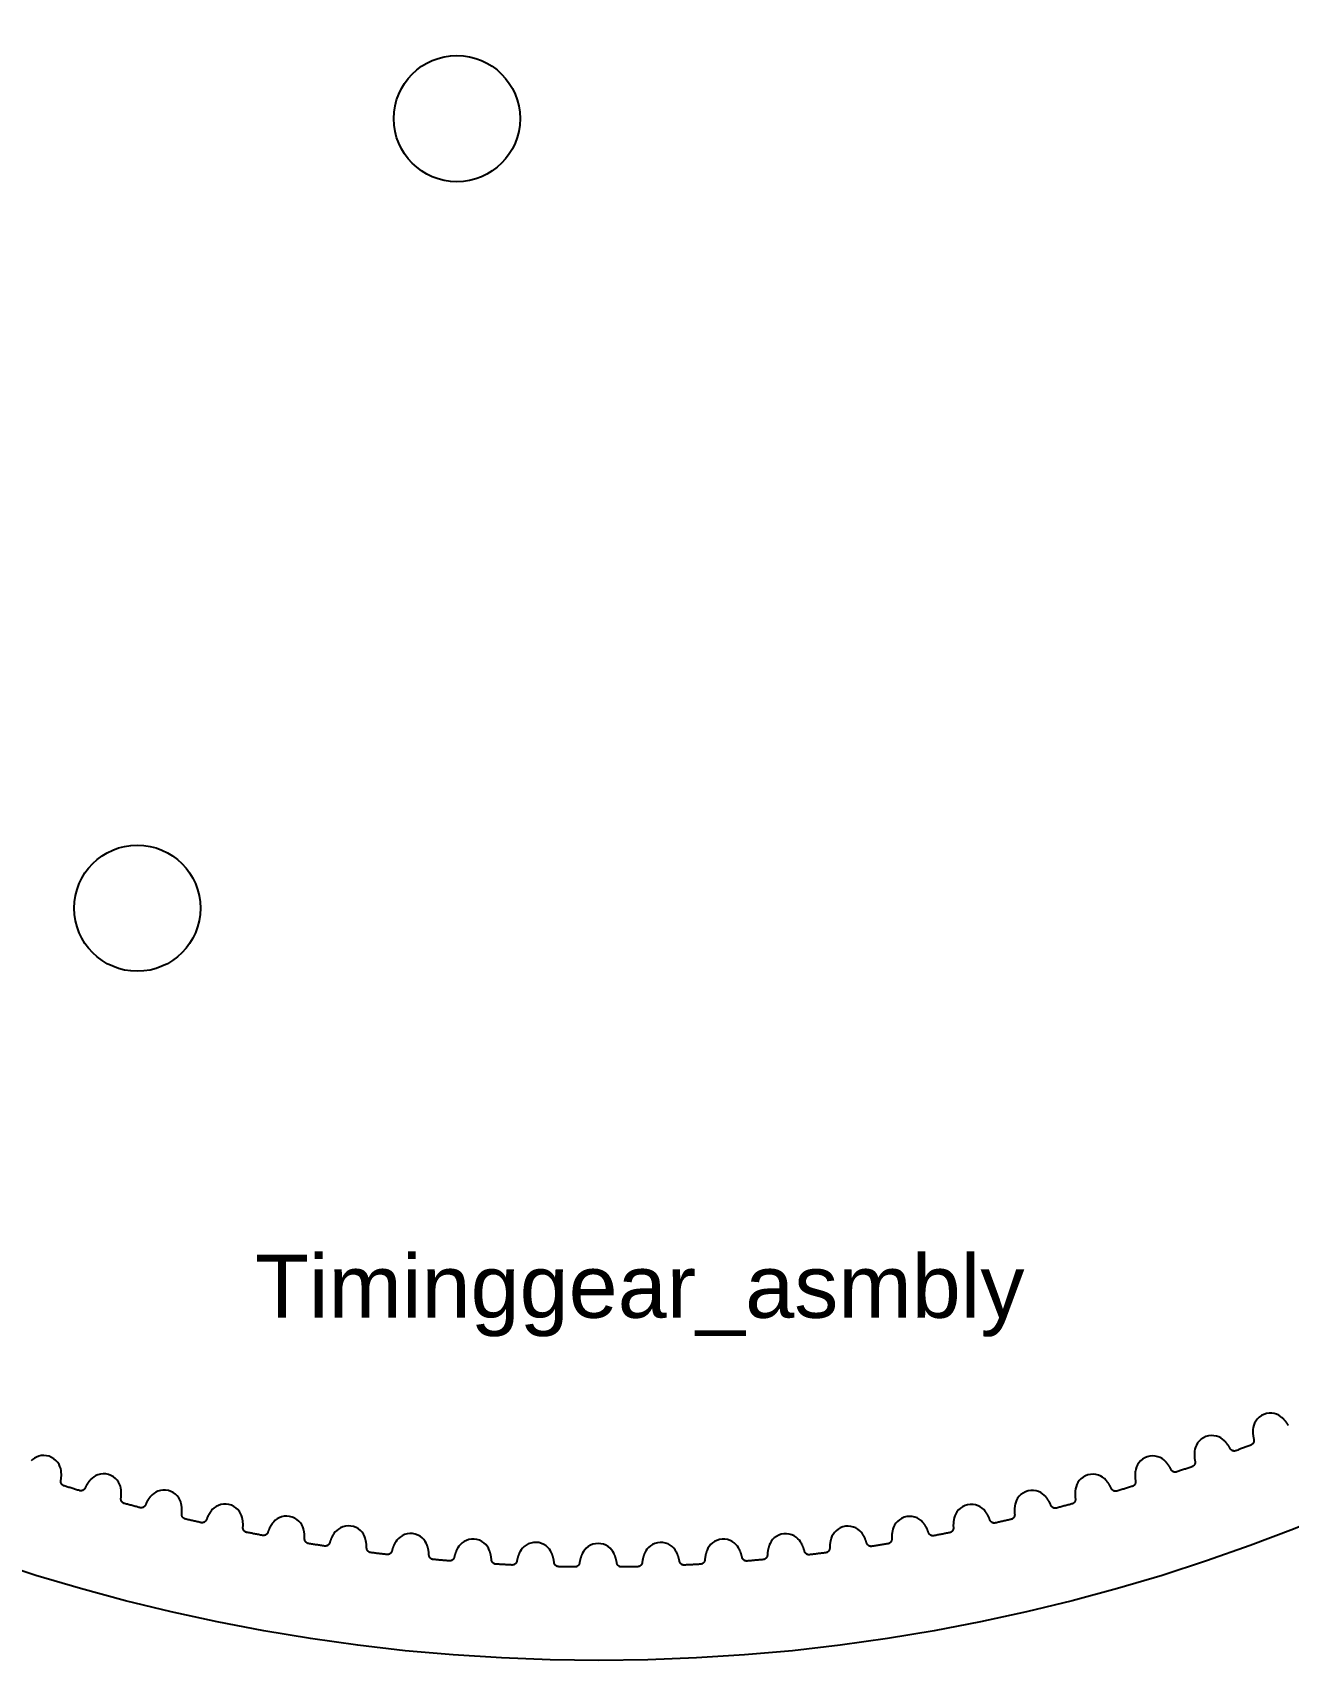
# Model space of a CAD drawing. Extents: x 88 to 208, y 45 to 165.
# Drawn here: x 130.6 to 170.3, y 45 to 96.6 of the extents above; entities that cross this region are included whole.
import ezdxf
from ezdxf.enums import TextEntityAlignment as Align

# ---------------------------------------------------------------- set-up
doc = ezdxf.new("R2010")
doc.units = 0
doc.layers.add('Annotation001', color=7, linetype='CONTINUOUS')
doc.layers.add('View001', color=7, linetype='CONTINUOUS')
doc.styles.get("Standard").update_dxf_attribs({"font": 'arial.ttf'})

msp = doc.modelspace()

# ---------------------------------------------------------------- linework, layer by layer
at = {"layer": 'View001'}
for centre, radius in [((148.5, 105), 60), ((144, 93.8757), 2), ((133.875, 68.8462), 2)]:
    msp.add_circle(centre, radius, dxfattribs=at)
for points, degree, knots in [([(170.144, 52.6956), (170.083, 52.7511), (169.998, 52.8014), (169.895, 52.8247), (169.792, 52.8485), (169.672, 52.842), (169.565, 52.798), (169.457, 52.7551), (169.366, 52.6764), (169.309, 52.5882), (169.25, 52.4998), (169.224, 52.4048), (169.219, 52.3222)], 3, [0, 0, 0, 0, 0.558599, 0.558599, 0.558599, 1.1172, 1.1172, 1.1172, 1.6758, 1.6758, 1.6758, 2.2344, 2.2344, 2.2344, 2.2344]), ([(168.305, 51.9721), (168.246, 52.0297), (168.163, 52.083), (168.061, 52.1098), (167.959, 52.1372), (167.839, 52.1349), (167.73, 52.0947), (167.621, 52.0556), (167.527, 51.9801), (167.467, 51.8939), (167.406, 51.8076), (167.376, 51.7135), (167.368, 51.6312)], 3, [0, 0, 0, 0, 0.558599, 0.558599, 0.558599, 1.1172, 1.1172, 1.1172, 1.6758, 1.6758, 1.6758, 2.2344, 2.2344, 2.2344, 2.2344]), ([(168.681, 51.6476), (168.632, 51.6283), (168.575, 51.6477), (168.52, 51.6709), (168.496, 51.7182)], 2, [0, 0, 0, 0.724386, 0.724386, 1.44877, 1.44877, 1.44877]), ([(169.247, 52.0062), (169.261, 51.9548), (169.235, 51.9006), (169.206, 51.8483), (169.156, 51.8295)], 2, [0, 0, 0, 0.724386, 0.724386, 1.44877, 1.44877, 1.44877]), ([(169.247, 52.0062), (169.261, 51.9548), (169.235, 51.9006), (169.206, 51.8483), (169.156, 51.8295)], 2, [0, 0, 0, 0.724386, 0.724386, 1.44877, 1.44877, 1.44877]), ([(131.46, 51.02), (131.448, 51.102), (131.416, 51.195), (131.352, 51.2792), (131.288, 51.3633), (131.192, 51.4355), (131.082, 51.4709), (130.971, 51.5073), (130.851, 51.5056), (130.751, 51.4748), (130.649, 51.4444), (130.568, 51.3884), (130.511, 51.3288)], 3, [0, 0, 0, 0, 0.558599, 0.558599, 0.558599, 1.1172, 1.1172, 1.1172, 1.6758, 1.6758, 1.6758, 2.2344, 2.2344, 2.2344, 2.2344]), ([(166.443, 51.3132), (166.385, 51.3729), (166.304, 51.429), (166.203, 51.4594), (166.102, 51.4903), (165.982, 51.4921), (165.872, 51.4558), (165.761, 51.4205), (165.665, 51.3484), (165.602, 51.2643), (165.538, 51.1802), (165.505, 51.0872), (165.494, 51.0053)], 3, [0, 0, 0, 0, 0.558599, 0.558599, 0.558599, 1.1172, 1.1172, 1.1172, 1.6758, 1.6758, 1.6758, 2.2344, 2.2344, 2.2344, 2.2344]), ([(167.385, 51.3145), (167.397, 51.2626), (167.369, 51.2093), (167.338, 51.158), (167.288, 51.141)], 2, [0, 0, 0, 0.724386, 0.724386, 1.44877, 1.44877, 1.44877]), ([(167.385, 51.3145), (167.397, 51.2626), (167.369, 51.2093), (167.338, 51.158), (167.288, 51.141)], 2, [0, 0, 0, 0.724386, 0.724386, 1.44877, 1.44877, 1.44877]), ([(131.556, 50.5328), (131.505, 50.5481), (131.472, 50.5983), (131.443, 50.6507), (131.453, 50.7029)], 2, [0, 0, 0, 0.724386, 0.724386, 1.44877, 1.44877, 1.44877]), ([(133.354, 50.4582), (133.34, 50.5397), (133.304, 50.6316), (133.237, 50.7134), (133.171, 50.7953), (133.072, 50.8641), (132.96, 50.8956), (132.849, 50.9282), (132.729, 50.9222), (132.629, 50.8879), (132.529, 50.8541), (132.45, 50.7952), (132.395, 50.7336)], 3, [0, 0, 0, 0, 0.558599, 0.558599, 0.558599, 1.1172, 1.1172, 1.1172, 1.6758, 1.6758, 1.6758, 2.2344, 2.2344, 2.2344, 2.2344]), ([(164.558, 50.7197), (164.503, 50.7813), (164.424, 50.8402), (164.324, 50.8742), (164.224, 50.9086), (164.104, 50.9146), (163.993, 50.8821), (163.881, 50.8507), (163.782, 50.782), (163.716, 50.7002), (163.649, 50.6184), (163.613, 50.5266), (163.599, 50.4451)], 3, [0, 0, 0, 0, 0.558599, 0.558599, 0.558599, 1.1172, 1.1172, 1.1172, 1.6758, 1.6758, 1.6758, 2.2344, 2.2344, 2.2344, 2.2344]), ([(165.5, 50.6881), (165.51, 50.6359), (165.48, 50.5836), (165.448, 50.5334), (165.397, 50.5182)], 2, [0, 0, 0, 0.724386, 0.724386, 1.44877, 1.44877, 1.44877]), ([(165.5, 50.6881), (165.51, 50.6359), (165.48, 50.5836), (165.448, 50.5334), (165.397, 50.5182)], 2, [0, 0, 0, 0.724386, 0.724386, 1.44877, 1.44877, 1.44877]), ([(166.807, 50.9758), (166.757, 50.9582), (166.701, 50.9796), (166.646, 51.0047), (166.624, 51.0528)], 2, [0, 0, 0, 0.724386, 0.724386, 1.44877, 1.44877, 1.44877]), ([(132.223, 50.4672), (132.202, 50.4184), (132.148, 50.3914), (132.093, 50.3682), (132.042, 50.3841)], 2, [0, 0, 0, 0.724386, 0.724386, 1.44877, 1.44877, 1.44877]), ([(132.223, 50.4672), (132.202, 50.4184), (132.148, 50.3914), (132.093, 50.3682), (132.042, 50.3841)], 2, [0, 0, 0, 0.724386, 0.724386, 1.44877, 1.44877, 1.44877]), ([(133.467, 49.9747), (133.416, 49.9882), (133.381, 50.0372), (133.35, 50.0885), (133.358, 50.141)], 2, [0, 0, 0, 0.724386, 0.724386, 1.44877, 1.44877, 1.44877]), ([(135.267, 49.9628), (135.25, 50.0438), (135.211, 50.1343), (135.141, 50.2138), (135.072, 50.2933), (134.971, 50.3587), (134.858, 50.3862), (134.746, 50.4149), (134.626, 50.4048), (134.528, 50.367), (134.429, 50.3297), (134.352, 50.2681), (134.299, 50.2046)], 3, [0, 0, 0, 0, 0.558599, 0.558599, 0.558599, 1.1172, 1.1172, 1.1172, 1.6758, 1.6758, 1.6758, 2.2344, 2.2344, 2.2344, 2.2344]), ([(162.654, 50.1923), (162.601, 50.2559), (162.524, 50.3175), (162.425, 50.3549), (162.327, 50.3927), (162.207, 50.403), (162.095, 50.3744), (161.982, 50.3469), (161.881, 50.2817), (161.812, 50.2023), (161.742, 50.1228), (161.703, 50.0324), (161.686, 49.9514)], 3, [0, 0, 0, 0, 0.558599, 0.558599, 0.558599, 1.1172, 1.1172, 1.1172, 1.6758, 1.6758, 1.6758, 2.2344, 2.2344, 2.2344, 2.2344]), ([(163.594, 50.1279), (163.602, 50.0754), (163.571, 50.0241), (163.536, 49.9751), (163.485, 49.9617)], 2, [0, 0, 0, 0.724386, 0.724386, 1.44877, 1.44877, 1.44877]), ([(163.594, 50.1279), (163.602, 50.0754), (163.571, 50.0241), (163.536, 49.9751), (163.485, 49.9617)], 2, [0, 0, 0, 0.724386, 0.724386, 1.44877, 1.44877, 1.44877]), ([(164.911, 50.3698), (164.86, 50.354), (164.805, 50.3773), (164.751, 50.4043), (164.73, 50.4532)], 2, [0, 0, 0, 0.724386, 0.724386, 1.44877, 1.44877, 1.44877]), ([(134.136, 49.9324), (134.116, 49.8828), (134.064, 49.854), (134.009, 49.8289), (133.958, 49.843)], 2, [0, 0, 0, 0.724386, 0.724386, 1.44877, 1.44877, 1.44877]), ([(134.136, 49.9324), (134.116, 49.8828), (134.064, 49.854), (134.009, 49.8289), (133.958, 49.843)], 2, [0, 0, 0, 0.724386, 0.724386, 1.44877, 1.44877, 1.44877]), ([(135.397, 49.4836), (135.345, 49.4952), (135.309, 49.5431), (135.276, 49.5932), (135.282, 49.646)], 2, [0, 0, 0, 0.724386, 0.724386, 1.44877, 1.44877, 1.44877]), ([(137.195, 49.5345), (137.176, 49.6149), (137.133, 49.704), (137.061, 49.781), (136.989, 49.858), (136.886, 49.9198), (136.772, 49.9434), (136.659, 49.9681), (136.54, 49.9538), (136.443, 49.9127), (136.345, 49.8719), (136.27, 49.8077), (136.22, 49.7424)], 3, [0, 0, 0, 0, 0.558599, 0.558599, 0.558599, 1.1172, 1.1172, 1.1172, 1.6758, 1.6758, 1.6758, 2.2344, 2.2344, 2.2344, 2.2344]), ([(139.138, 49.1738), (139.115, 49.2534), (139.07, 49.341), (138.995, 49.4154), (138.921, 49.4899), (138.815, 49.548), (138.701, 49.5677), (138.587, 49.5884), (138.468, 49.5699), (138.373, 49.5254), (138.276, 49.4813), (138.204, 49.4145), (138.155, 49.3475)], 3, [0, 0, 0, 0, 0.558599, 0.558599, 0.558599, 1.1172, 1.1172, 1.1172, 1.6758, 1.6758, 1.6758, 2.2344, 2.2344, 2.2344, 2.2344]), ([(158.796, 49.3385), (158.748, 49.4056), (158.675, 49.4724), (158.579, 49.5167), (158.484, 49.5612), (158.365, 49.5798), (158.251, 49.5592), (158.137, 49.5396), (158.031, 49.4816), (157.957, 49.4072), (157.882, 49.3328), (157.836, 49.2453), (157.814, 49.1657)], 3, [0, 0, 0, 0, 0.558599, 0.558599, 0.558599, 1.1172, 1.1172, 1.1172, 1.6758, 1.6758, 1.6758, 2.2344, 2.2344, 2.2344, 2.2344]), ([(160.733, 49.7318), (160.682, 49.7971), (160.607, 49.8614), (160.509, 49.9022), (160.413, 49.9435), (160.293, 49.9579), (160.18, 49.9333), (160.066, 49.9097), (159.963, 49.848), (159.891, 49.7711), (159.819, 49.6941), (159.776, 49.6051), (159.757, 49.5247)], 3, [0, 0, 0, 0, 0.558599, 0.558599, 0.558599, 1.1172, 1.1172, 1.1172, 1.6758, 1.6758, 1.6758, 2.2344, 2.2344, 2.2344, 2.2344]), ([(161.67, 49.6346), (161.676, 49.5818), (161.643, 49.5316), (161.607, 49.4839), (161.555, 49.4722)], 2, [0, 0, 0, 0.724386, 0.724386, 1.44877, 1.44877, 1.44877]), ([(161.67, 49.6346), (161.676, 49.5818), (161.643, 49.5316), (161.607, 49.4839), (161.555, 49.4722)], 2, [0, 0, 0, 0.724386, 0.724386, 1.44877, 1.44877, 1.44877]), ([(162.994, 49.8304), (162.943, 49.8163), (162.888, 49.8415), (162.836, 49.8704), (162.817, 49.92)], 2, [0, 0, 0, 0.724386, 0.724386, 1.44877, 1.44877, 1.44877]), ([(136.066, 49.4646), (136.049, 49.4144), (135.997, 49.3838), (135.944, 49.3568), (135.892, 49.3691)], 2, [0, 0, 0, 0.724386, 0.724386, 1.44877, 1.44877, 1.44877]), ([(136.066, 49.4646), (136.049, 49.4144), (135.997, 49.3838), (135.944, 49.3568), (135.892, 49.3691)], 2, [0, 0, 0, 0.724386, 0.724386, 1.44877, 1.44877, 1.44877]), ([(137.342, 49.0601), (137.29, 49.07), (137.252, 49.1165), (137.218, 49.1655), (137.222, 49.2184)], 2, [0, 0, 0, 0.724386, 0.724386, 1.44877, 1.44877, 1.44877]), ([(138.012, 49.0645), (137.996, 49.0137), (137.946, 48.9814), (137.893, 48.9525), (137.841, 48.9629)], 2, [0, 0, 0, 0.724386, 0.724386, 1.44877, 1.44877, 1.44877]), ([(138.012, 49.0645), (137.996, 49.0137), (137.946, 48.9814), (137.893, 48.9525), (137.841, 48.9629)], 2, [0, 0, 0, 0.724386, 0.724386, 1.44877, 1.44877, 1.44877]), ([(141.092, 48.8811), (141.067, 48.9598), (141.018, 49.0458), (140.941, 49.1175), (140.864, 49.1894), (140.757, 49.2438), (140.642, 49.2595), (140.527, 49.2762), (140.408, 49.2536), (140.315, 49.2058), (140.22, 49.1583), (140.15, 49.089), (140.104, 49.0204)], 3, [0, 0, 0, 0, 0.558599, 0.558599, 0.558599, 1.1172, 1.1172, 1.1172, 1.6758, 1.6758, 1.6758, 2.2344, 2.2344, 2.2344, 2.2344]), ([(143.055, 48.6567), (143.027, 48.7346), (142.976, 48.8188), (142.896, 48.8878), (142.816, 48.9569), (142.707, 49.0075), (142.592, 49.0191), (142.476, 49.0319), (142.359, 49.0051), (142.267, 48.9541), (142.174, 48.9034), (142.107, 48.8317), (142.063, 48.7614)], 3, [0, 0, 0, 0, 0.558599, 0.558599, 0.558599, 1.1172, 1.1172, 1.1172, 1.6758, 1.6758, 1.6758, 2.2344, 2.2344, 2.2344, 2.2344]), ([(154.888, 48.7559), (154.845, 48.8262), (154.777, 48.8979), (154.684, 48.9487), (154.592, 48.9998), (154.475, 49.0267), (154.36, 49.014), (154.244, 49.0025), (154.135, 48.952), (154.056, 48.8829), (153.976, 48.814), (153.924, 48.7298), (153.896, 48.652)], 3, [0, 0, 0, 0, 0.558599, 0.558599, 0.558599, 1.1172, 1.1172, 1.1172, 1.6758, 1.6758, 1.6758, 2.2344, 2.2344, 2.2344, 2.2344]), ([(156.847, 49.0131), (156.801, 49.0818), (156.731, 49.1512), (156.637, 49.1987), (156.543, 49.2466), (156.425, 49.2693), (156.31, 49.2527), (156.195, 49.2371), (156.088, 49.1828), (156.011, 49.111), (155.933, 49.0393), (155.885, 48.9534), (155.859, 48.8747)], 3, [0, 0, 0, 0, 0.558599, 0.558599, 0.558599, 1.1172, 1.1172, 1.1172, 1.6758, 1.6758, 1.6758, 2.2344, 2.2344, 2.2344, 2.2344]), ([(159.11, 48.9537), (159.058, 48.9433), (159.006, 48.9722), (158.955, 49.0046), (158.939, 49.0555)], 2, [0, 0, 0, 0.724386, 0.724386, 1.44877, 1.44877, 1.44877]), ([(159.729, 49.2087), (159.734, 49.1557), (159.699, 49.1068), (159.661, 49.0603), (159.609, 49.0504)], 2, [0, 0, 0, 0.724386, 0.724386, 1.44877, 1.44877, 1.44877]), ([(159.729, 49.2087), (159.734, 49.1557), (159.699, 49.1068), (159.661, 49.0603), (159.609, 49.0504)], 2, [0, 0, 0, 0.724386, 0.724386, 1.44877, 1.44877, 1.44877]), ([(161.06, 49.3581), (161.008, 49.3459), (160.955, 49.373), (160.903, 49.4036), (160.886, 49.4539)], 2, [0, 0, 0, 0.724386, 0.724386, 1.44877, 1.44877, 1.44877]), ([(139.301, 48.7048), (139.249, 48.7128), (139.209, 48.758), (139.173, 48.8057), (139.176, 48.8588)], 2, [0, 0, 0, 0.724386, 0.724386, 1.44877, 1.44877, 1.44877]), ([(139.971, 48.7326), (139.957, 48.6813), (139.907, 48.6471), (139.856, 48.6164), (139.803, 48.6251)], 2, [0, 0, 0, 0.724386, 0.724386, 1.44877, 1.44877, 1.44877]), ([(139.971, 48.7326), (139.957, 48.6813), (139.907, 48.6471), (139.856, 48.6164), (139.803, 48.6251)], 2, [0, 0, 0, 0.724386, 0.724386, 1.44877, 1.44877, 1.44877]), ([(141.272, 48.4181), (141.219, 48.4242), (141.178, 48.468), (141.14, 48.5144), (141.141, 48.5676)], 2, [0, 0, 0, 0.724386, 0.724386, 1.44877, 1.44877, 1.44877]), ([(145.025, 48.501), (144.994, 48.5778), (144.94, 48.6602), (144.857, 48.7264), (144.776, 48.7927), (144.665, 48.8395), (144.549, 48.8471), (144.433, 48.8558), (144.317, 48.8249), (144.227, 48.7707), (144.136, 48.7168), (144.071, 48.6428), (144.029, 48.571)], 3, [0, 0, 0, 0, 0.558599, 0.558599, 0.558599, 1.1172, 1.1172, 1.1172, 1.6758, 1.6758, 1.6758, 2.2344, 2.2344, 2.2344, 2.2344]), ([(146.999, 48.4141), (146.965, 48.4898), (146.908, 48.5703), (146.823, 48.6335), (146.739, 48.6969), (146.627, 48.7398), (146.511, 48.7434), (146.395, 48.748), (146.28, 48.7132), (146.192, 48.6558), (146.103, 48.5988), (146.04, 48.5225), (146.001, 48.4494)], 3, [0, 0, 0, 0, 0.558599, 0.558599, 0.558599, 1.1172, 1.1172, 1.1172, 1.6758, 1.6758, 1.6758, 2.2344, 2.2344, 2.2344, 2.2344]), ([(148.974, 48.3962), (148.938, 48.4707), (148.879, 48.5491), (148.792, 48.6093), (148.706, 48.6698), (148.592, 48.7087), (148.476, 48.7082), (148.36, 48.7088), (148.246, 48.67), (148.16, 48.6096), (148.072, 48.5494), (148.013, 48.4711), (147.977, 48.3966)], 3, [0, 0, 0, 0, 0.558599, 0.558599, 0.558599, 1.1172, 1.1172, 1.1172, 1.6758, 1.6758, 1.6758, 2.2344, 2.2344, 2.2344, 2.2344]), ([(150.949, 48.4472), (150.911, 48.5204), (150.848, 48.5967), (150.759, 48.6539), (150.671, 48.7113), (150.556, 48.7462), (150.44, 48.7417), (150.324, 48.7382), (150.212, 48.6954), (150.128, 48.6321), (150.043, 48.5689), (149.986, 48.4885), (149.952, 48.4129)], 3, [0, 0, 0, 0, 0.558599, 0.558599, 0.558599, 1.1172, 1.1172, 1.1172, 1.6758, 1.6758, 1.6758, 2.2344, 2.2344, 2.2344, 2.2344]), ([(152.922, 48.5672), (152.88, 48.639), (152.815, 48.713), (152.724, 48.767), (152.634, 48.8213), (152.518, 48.8522), (152.402, 48.8436), (152.287, 48.8362), (152.176, 48.7895), (152.094, 48.7232), (152.011, 48.6571), (151.957, 48.5748), (151.926, 48.498)], 3, [0, 0, 0, 0, 0.558599, 0.558599, 0.558599, 1.1172, 1.1172, 1.1172, 1.6758, 1.6758, 1.6758, 2.2344, 2.2344, 2.2344, 2.2344]), ([(155.81, 48.5612), (155.811, 48.5081), (155.773, 48.4617), (155.732, 48.4179), (155.679, 48.4118)], 2, [0, 0, 0, 0.724386, 0.724386, 1.44877, 1.44877, 1.44877]), ([(155.81, 48.5612), (155.811, 48.5081), (155.773, 48.4617), (155.732, 48.4179), (155.679, 48.4118)], 2, [0, 0, 0, 0.724386, 0.724386, 1.44877, 1.44877, 1.44877]), ([(157.148, 48.6176), (157.095, 48.6089), (157.044, 48.6397), (156.995, 48.6739), (156.981, 48.7252)], 2, [0, 0, 0, 0.724386, 0.724386, 1.44877, 1.44877, 1.44877]), ([(157.776, 48.8507), (157.778, 48.7976), (157.742, 48.75), (157.702, 48.7048), (157.65, 48.6968)], 2, [0, 0, 0, 0.724386, 0.724386, 1.44877, 1.44877, 1.44877]), ([(157.776, 48.8507), (157.778, 48.7976), (157.742, 48.75), (157.702, 48.7048), (157.65, 48.6968)], 2, [0, 0, 0, 0.724386, 0.724386, 1.44877, 1.44877, 1.44877]), ([(141.939, 48.4692), (141.927, 48.4174), (141.879, 48.3816), (141.829, 48.3491), (141.776, 48.3559)], 2, [0, 0, 0, 0.724386, 0.724386, 1.44877, 1.44877, 1.44877]), ([(141.939, 48.4692), (141.927, 48.4174), (141.879, 48.3816), (141.829, 48.3491), (141.776, 48.3559)], 2, [0, 0, 0, 0.724386, 0.724386, 1.44877, 1.44877, 1.44877]), ([(143.251, 48.2003), (143.198, 48.2046), (143.155, 48.2469), (143.116, 48.292), (143.115, 48.3451)], 2, [0, 0, 0, 0.724386, 0.724386, 1.44877, 1.44877, 1.44877]), ([(143.916, 48.2747), (143.906, 48.2225), (143.859, 48.185), (143.81, 48.1508), (143.757, 48.1558)], 2, [0, 0, 0, 0.724386, 0.724386, 1.44877, 1.44877, 1.44877]), ([(143.916, 48.2747), (143.906, 48.2225), (143.859, 48.185), (143.81, 48.1508), (143.757, 48.1558)], 2, [0, 0, 0, 0.724386, 0.724386, 1.44877, 1.44877, 1.44877]), ([(145.236, 48.0517), (145.183, 48.0542), (145.139, 48.095), (145.098, 48.1386), (145.095, 48.1917)], 2, [0, 0, 0, 0.724386, 0.724386, 1.44877, 1.44877, 1.44877]), ([(145.899, 48.1492), (145.89, 48.0968), (145.845, 48.0577), (145.797, 48.0217), (145.744, 48.0249)], 2, [0, 0, 0, 0.724386, 0.724386, 1.44877, 1.44877, 1.44877]), ([(145.899, 48.1492), (145.89, 48.0968), (145.845, 48.0577), (145.797, 48.0217), (145.744, 48.0249)], 2, [0, 0, 0, 0.724386, 0.724386, 1.44877, 1.44877, 1.44877]), ([(147.226, 47.9725), (147.173, 47.9731), (147.127, 48.0123), (147.085, 48.0545), (147.08, 48.1075)], 2, [0, 0, 0, 0.724386, 0.724386, 1.44877, 1.44877, 1.44877]), ([(147.884, 48.0931), (147.878, 48.0403), (147.834, 47.9997), (147.787, 47.9621), (147.734, 47.9634)], 2, [0, 0, 0, 0.724386, 0.724386, 1.44877, 1.44877, 1.44877]), ([(147.884, 48.0931), (147.878, 48.0403), (147.834, 47.9997), (147.787, 47.9621), (147.734, 47.9634)], 2, [0, 0, 0, 0.724386, 0.724386, 1.44877, 1.44877, 1.44877]), ([(149.217, 47.9627), (149.164, 47.9615), (149.117, 47.9991), (149.073, 48.0398), (149.066, 48.0926)], 2, [0, 0, 0, 0.724386, 0.724386, 1.44877, 1.44877, 1.44877]), ([(149.871, 48.1063), (149.866, 48.0533), (149.823, 48.0112), (149.778, 47.972), (149.725, 47.9714)], 2, [0, 0, 0, 0.724386, 0.724386, 1.44877, 1.44877, 1.44877]), ([(149.871, 48.1063), (149.866, 48.0533), (149.823, 48.0112), (149.778, 47.972), (149.725, 47.9714)], 2, [0, 0, 0, 0.724386, 0.724386, 1.44877, 1.44877, 1.44877]), ([(151.207, 48.0225), (151.154, 48.0194), (151.106, 48.0554), (151.06, 48.0945), (151.052, 48.147)], 2, [0, 0, 0, 0.724386, 0.724386, 1.44877, 1.44877, 1.44877]), ([(151.856, 48.1888), (151.853, 48.1357), (151.811, 48.0921), (151.767, 48.0513), (151.714, 48.0489)], 2, [0, 0, 0, 0.724386, 0.724386, 1.44877, 1.44877, 1.44877]), ([(151.856, 48.1888), (151.853, 48.1357), (151.811, 48.0921), (151.767, 48.0513), (151.714, 48.0489)], 2, [0, 0, 0, 0.724386, 0.724386, 1.44877, 1.44877, 1.44877]), ([(153.194, 48.1517), (153.141, 48.1467), (153.092, 48.181), (153.045, 48.2185), (153.035, 48.2707)], 2, [0, 0, 0, 0.724386, 0.724386, 1.44877, 1.44877, 1.44877]), ([(153.836, 48.3405), (153.835, 48.2873), (153.795, 48.2423), (153.753, 48.2), (153.7, 48.1957)], 2, [0, 0, 0, 0.724386, 0.724386, 1.44877, 1.44877, 1.44877]), ([(153.836, 48.3405), (153.835, 48.2873), (153.795, 48.2423), (153.753, 48.2), (153.7, 48.1957)], 2, [0, 0, 0, 0.724386, 0.724386, 1.44877, 1.44877, 1.44877]), ([(155.175, 48.3501), (155.122, 48.3433), (155.072, 48.3759), (155.024, 48.4117), (155.012, 48.4635)], 2, [0, 0, 0, 0.724386, 0.724386, 1.44877, 1.44877, 1.44877])]:
    msp.add_open_spline(points, degree=degree, knots=knots, dxfattribs=at)
for points, degree in [([(170.343, 52.4485), (170.263, 52.5879), (170.144, 52.6956)], 2), ([(170.343, 52.4485), (170.263, 52.5879), (170.144, 52.6956)], 2), ([(169.219, 52.3222), (169.208, 52.162), (169.247, 52.0062)], 2), ([(169.219, 52.3222), (169.208, 52.162), (169.247, 52.0062)], 2), ([(167.368, 51.6312), (167.351, 51.4715), (167.385, 51.3145)], 2), ([(167.368, 51.6312), (167.351, 51.4715), (167.385, 51.3145)], 2), ([(168.496, 51.7182), (168.421, 51.8603), (168.305, 51.9721)], 2), ([(168.496, 51.7182), (168.421, 51.8603), (168.305, 51.9721)], 2), ([(169.156, 51.8295), (168.681, 51.6476)], 1), ([(166.624, 51.0528), (166.554, 51.1974), (166.443, 51.3132)], 2), ([(166.624, 51.0528), (166.554, 51.1974), (166.443, 51.3132)], 2), ([(167.288, 51.141), (166.807, 50.9758)], 1), ([(131.453, 50.7029), (131.482, 50.8609), (131.46, 51.02)], 2), ([(131.453, 50.7029), (131.482, 50.8609), (131.46, 51.02)], 2), ([(132.395, 50.7336), (132.287, 50.6142), (132.223, 50.4672)], 2), ([(132.395, 50.7336), (132.287, 50.6142), (132.223, 50.4672)], 2), ([(164.73, 50.4532), (164.665, 50.6001), (164.558, 50.7197)], 2), ([(164.73, 50.4532), (164.665, 50.6001), (164.558, 50.7197)], 2), ([(165.494, 51.0053), (165.471, 50.8462), (165.5, 50.6881)], 2), ([(165.494, 51.0053), (165.471, 50.8462), (165.5, 50.6881)], 2), ([(132.042, 50.3841), (131.556, 50.5328)], 1), ([(133.358, 50.141), (133.381, 50.3), (133.354, 50.4582)], 2), ([(133.358, 50.141), (133.381, 50.3), (133.354, 50.4582)], 2), ([(134.299, 50.2046), (134.195, 50.0815), (134.136, 49.9324)], 2), ([(134.299, 50.2046), (134.195, 50.0815), (134.136, 49.9324)], 2), ([(162.817, 49.92), (162.757, 50.0691), (162.654, 50.1923)], 2), ([(162.817, 49.92), (162.757, 50.0691), (162.654, 50.1923)], 2), ([(163.599, 50.4451), (163.571, 50.2869), (163.594, 50.1279)], 2), ([(163.599, 50.4451), (163.571, 50.2869), (163.594, 50.1279)], 2), ([(165.397, 50.5182), (164.911, 50.3698)], 1), ([(133.958, 49.843), (133.467, 49.9747)], 1), ([(135.282, 49.646), (135.3, 49.8057), (135.267, 49.9628)], 2), ([(135.282, 49.646), (135.3, 49.8057), (135.267, 49.9628)], 2), ([(136.22, 49.7424), (136.121, 49.6157), (136.066, 49.4646)], 2), ([(136.22, 49.7424), (136.121, 49.6157), (136.066, 49.4646)], 2), ([(160.886, 49.4539), (160.831, 49.605), (160.733, 49.7318)], 2), ([(160.886, 49.4539), (160.831, 49.605), (160.733, 49.7318)], 2), ([(161.686, 49.9514), (161.652, 49.7942), (161.67, 49.6346)], 2), ([(161.686, 49.9514), (161.652, 49.7942), (161.67, 49.6346)], 2), ([(163.485, 49.9617), (162.994, 49.8304)], 1), ([(135.892, 49.3691), (135.397, 49.4836)], 1), ([(137.222, 49.2184), (137.234, 49.3786), (137.195, 49.5345)], 2), ([(137.222, 49.2184), (137.234, 49.3786), (137.195, 49.5345)], 2), ([(137.841, 48.9629), (137.342, 49.0601)], 1), ([(138.155, 49.3475), (138.061, 49.2174), (138.012, 49.0645)], 2), ([(138.155, 49.3475), (138.061, 49.2174), (138.012, 49.0645)], 2), ([(139.176, 48.8588), (139.182, 49.0193), (139.138, 49.1738)], 2), ([(139.176, 48.8588), (139.182, 49.0193), (139.138, 49.1738)], 2), ([(157.814, 49.1657), (157.769, 49.0112), (157.776, 48.8507)], 2), ([(157.814, 49.1657), (157.769, 49.0112), (157.776, 48.8507)], 2), ([(158.939, 49.0555), (158.89, 49.2084), (158.796, 49.3385)], 2), ([(158.939, 49.0555), (158.89, 49.2084), (158.796, 49.3385)], 2), ([(159.609, 49.0504), (159.11, 48.9537)], 1), ([(159.757, 49.5247), (159.718, 49.3689), (159.729, 49.2087)], 2), ([(159.757, 49.5247), (159.718, 49.3689), (159.729, 49.2087)], 2), ([(161.555, 49.4722), (161.06, 49.3581)], 1), ([(139.803, 48.6251), (139.301, 48.7048)], 1), ([(140.104, 49.0204), (140.014, 48.8871), (139.971, 48.7326)], 2), ([(140.104, 49.0204), (140.014, 48.8871), (139.971, 48.7326)], 2), ([(141.141, 48.5676), (141.141, 48.7282), (141.092, 48.8811)], 2), ([(141.141, 48.5676), (141.141, 48.7282), (141.092, 48.8811)], 2), ([(142.063, 48.7614), (141.978, 48.6251), (141.939, 48.4692)], 2), ([(142.063, 48.7614), (141.978, 48.6251), (141.939, 48.4692)], 2), ([(143.115, 48.3451), (143.11, 48.5057), (143.055, 48.6567)], 2), ([(143.115, 48.3451), (143.11, 48.5057), (143.055, 48.6567)], 2), ([(144.029, 48.571), (143.949, 48.4319), (143.916, 48.2747)], 2), ([(144.029, 48.571), (143.949, 48.4319), (143.916, 48.2747)], 2), ([(153.035, 48.2707), (153.002, 48.4279), (152.922, 48.5672)], 2), ([(153.035, 48.2707), (153.002, 48.4279), (152.922, 48.5672)], 2), ([(153.896, 48.652), (153.841, 48.501), (153.836, 48.3405)], 2), ([(153.896, 48.652), (153.841, 48.501), (153.836, 48.3405)], 2), ([(155.012, 48.4635), (154.973, 48.6195), (154.888, 48.7559)], 2), ([(155.012, 48.4635), (154.973, 48.6195), (154.888, 48.7559)], 2), ([(155.859, 48.8747), (155.81, 48.7219), (155.81, 48.5612)], 2), ([(155.859, 48.8747), (155.81, 48.7219), (155.81, 48.5612)], 2), ([(156.981, 48.7252), (156.937, 48.8798), (156.847, 49.0131)], 2), ([(156.981, 48.7252), (156.937, 48.8798), (156.847, 49.0131)], 2), ([(157.65, 48.6968), (157.148, 48.6176)], 1), ([(141.776, 48.3559), (141.272, 48.4181)], 1), ([(143.757, 48.1558), (143.251, 48.2003)], 1), ([(145.095, 48.1917), (145.085, 48.352), (145.025, 48.501)], 2), ([(145.095, 48.1917), (145.085, 48.352), (145.025, 48.501)], 2), ([(145.744, 48.0249), (145.236, 48.0517)], 1), ([(146.001, 48.4494), (145.926, 48.3075), (145.899, 48.1492)], 2), ([(146.001, 48.4494), (145.926, 48.3075), (145.899, 48.1492)], 2), ([(147.08, 48.1075), (147.064, 48.2673), (146.999, 48.4141)], 2), ([(147.08, 48.1075), (147.064, 48.2673), (146.999, 48.4141)], 2), ([(147.977, 48.3966), (147.906, 48.2522), (147.884, 48.0931)], 2), ([(147.977, 48.3966), (147.906, 48.2522), (147.884, 48.0931)], 2), ([(149.066, 48.0926), (149.044, 48.2517), (148.974, 48.3962)], 2), ([(149.066, 48.0926), (149.044, 48.2517), (148.974, 48.3962)], 2), ([(149.952, 48.4129), (149.887, 48.2661), (149.871, 48.1063)], 2), ([(149.952, 48.4129), (149.887, 48.2661), (149.871, 48.1063)], 2), ([(151.052, 48.147), (151.025, 48.3053), (150.949, 48.4472)], 2), ([(151.052, 48.147), (151.025, 48.3053), (150.949, 48.4472)], 2), ([(151.714, 48.0489), (151.207, 48.0225)], 1), ([(151.926, 48.498), (151.866, 48.349), (151.856, 48.1888)], 2), ([(151.926, 48.498), (151.866, 48.349), (151.856, 48.1888)], 2), ([(153.7, 48.1957), (153.194, 48.1517)], 1), ([(155.679, 48.4118), (155.175, 48.3501)], 1), ([(147.734, 47.9634), (147.226, 47.9725)], 1), ([(149.725, 47.9714), (149.217, 47.9627)], 1)]:
    msp.add_open_spline(points, degree=degree, dxfattribs=at)

# ---------------------------------------------------------------- texts
at = {"layer": 'Annotation001'}
msp.add_text('Timinggear_asmbly', height=2, dxfattribs=at).set_placement((149.793, 55.8621), align=Align.CENTER)

doc.saveas('drawing.dxf')
